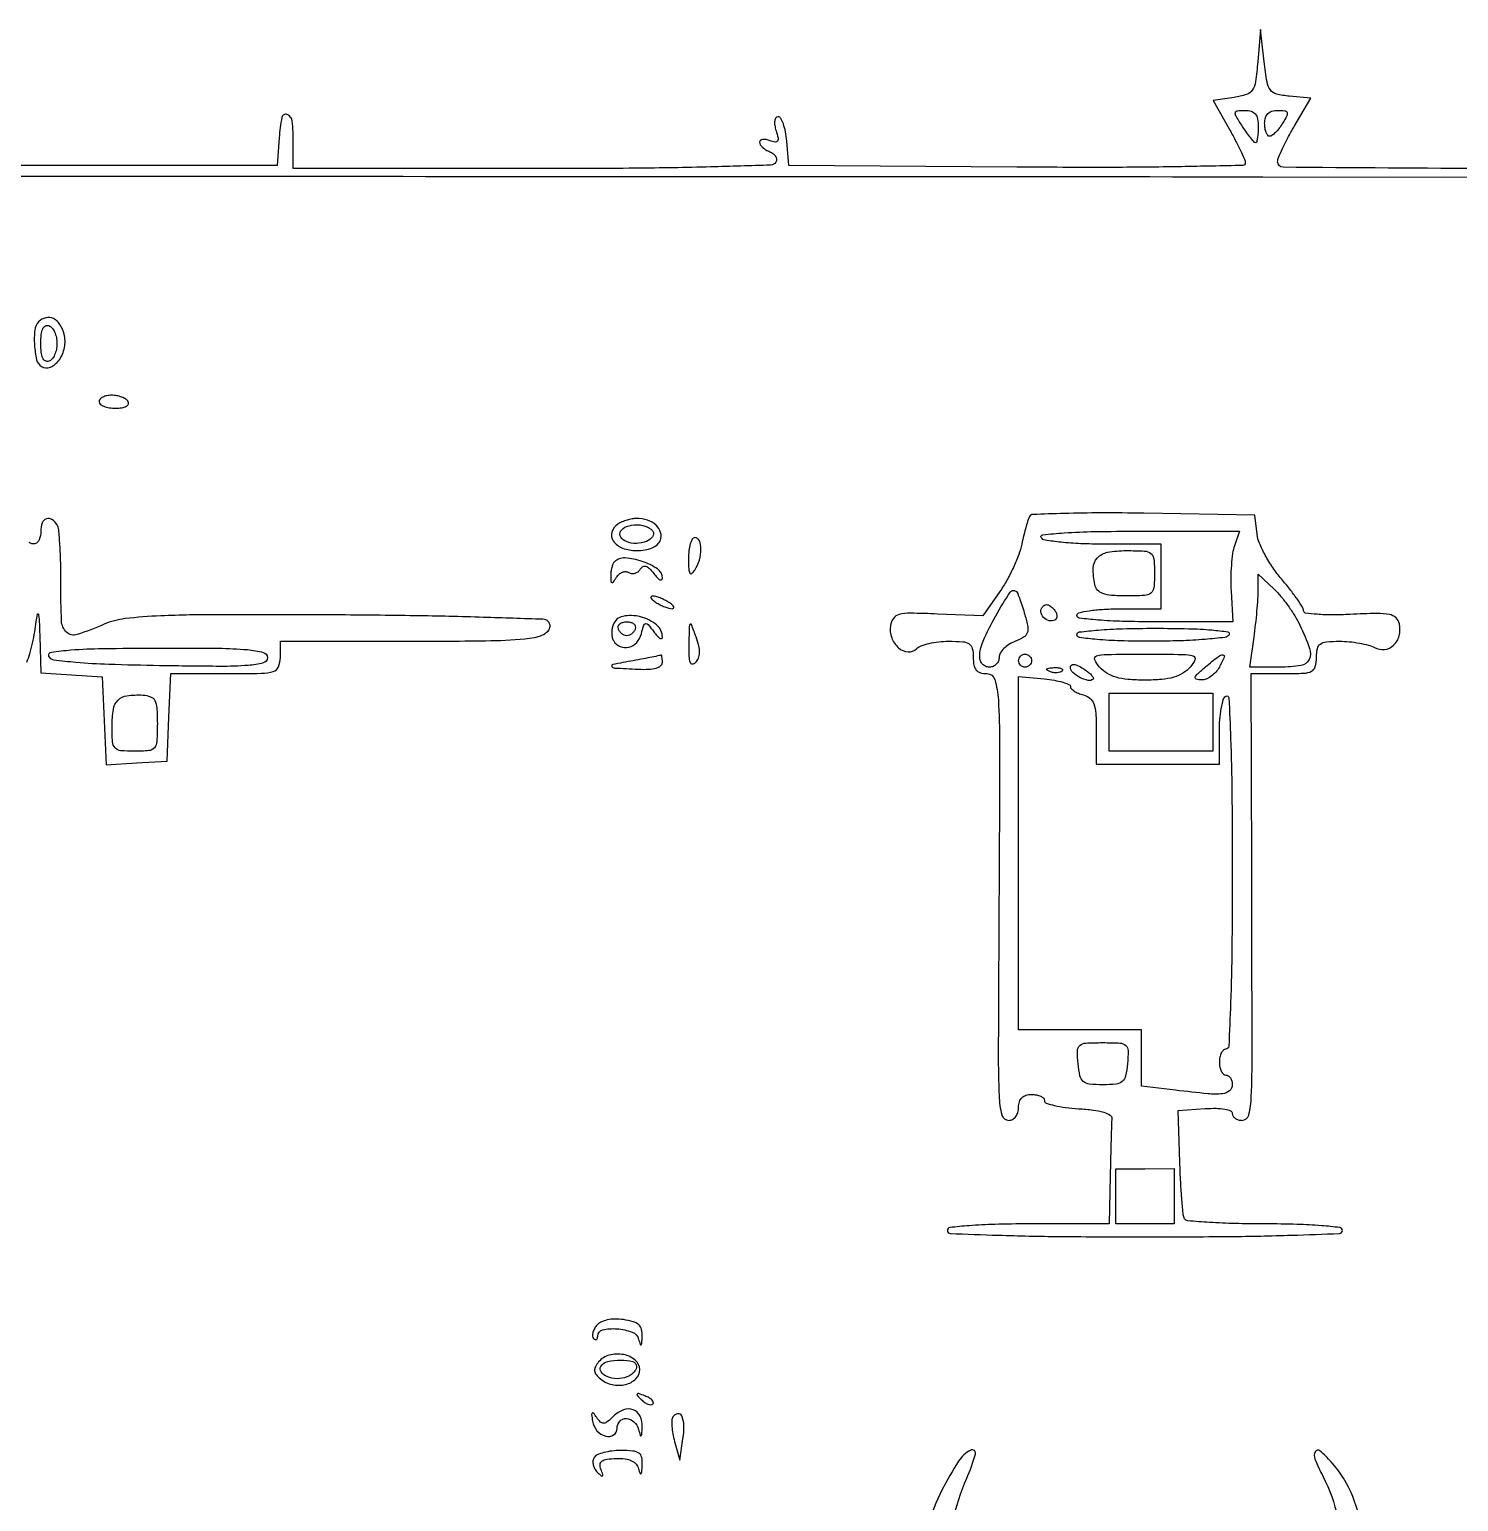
# Model space of a CAD drawing. Extents: x 0 to 905, y 0 to 640.
# Drawn here: x 262.3 to 482.9, y 413.1 to 640.5 of the extents above; entities that cross this region are included whole.
import ezdxf

# ---------------------------------------------------------------- set-up
doc = ezdxf.new("R2010")
doc.units = 0

msp = doc.modelspace()

# ---------------------------------------------------------------- linework, layer by layer
for points in [[(488.304208, 618.981696, -0.000349), (455.856368, 619.208942, -0.41196), (455, 620.07193, -0.099683), (455.128941, 620.712257, -0.010568), (455.750668, 622.109899, -0.012714), (456.576842, 623.756192, -0.009887), (457.555467, 625.504435), (460.110934, 629.865009), (456.805467, 630.182505, -0.037326), (454.825654, 630.523118, -0.176088), (453.88549, 631.157517, -0.11711), (453.367006, 632.399603, -0.012678), (452.939797, 635.5), (452.379595, 640.5), (451.939797, 635.5, -0.013161), (451.588315, 632.431637, -0.112509), (451.098408, 631.147446, -0.16923), (450.178291, 630.452329, -0.039564), (448.268987, 630), (445.037974, 629.5), (447.518987, 625.147926, -0.008326), (448.46922, 623.41462, -0.011075), (449.271202, 621.806751, -0.008523), (449.884307, 620.446581, -0.10196), (450, 619.885134, -0.407876), (449.615501, 619.492205, -0.000827), (440.145719, 619.302475, -0.0043), (428.924386, 619.192734, -0.002159), (414.75, 619.237207), (379.5, 619.5), (379.189635, 623.25, 0.025152), (378.997597, 624.686797, 0.038687), (378.674626, 625.898438, 0.044749), (378.2815, 626.761834, 0.269796), (377.872247, 627, 0.23641), (377.534028, 626.830617, 0.12378), (377.347958, 626.385439, 0.075913), (377.349298, 625.695865, 0.038482), (377.548012, 624.848728, -0.021662), (377.846951, 623.742872, -0.194319), (377.766932, 623.256788, -0.309717), (377.409515, 623.095849, -0.047236), (376.615399, 623.317343, 0.045365), (375.996337, 623.492505, 0.083598), (375.474524, 623.502036, 0.133231), (375.132145, 623.351823, 0.22689), (375, 623.075604, 0.146809), (375.112069, 622.702147, 0.059063), (375.459243, 622.290852, 0.051642), (375.965254, 621.907334, 0.044768), (376.563382, 621.614052, -0.069381), (377.114498, 621.309425, -0.099723), (377.484691, 620.894529, -0.123594), (377.617935, 620.437686, -0.148943), (377.504365, 620.007063, -0.251287), (376.687898, 619.534319, -0.001415), (367.468305, 619.261027, -0.004787), (355.852976, 619.060893, -0.001913), (339.940983, 619), (303, 619), (303, 622.940983, 0.024929), (302.830151, 626.345513, 0.284395), (302.047176, 627.367266, 0.465814), (301.221433, 626.906385, 0.029451), (300.808612, 623.772793), (300.5, 619.5), (264.5, 619.5, -0.001133), (244.230502, 619.545917, -0.009104)], [(261.842757, 542.75, 0.024103), (262.286023, 544.053788, 0.012462), (262.719736, 545.720313, 0.01236), (263.08125, 547.459364, 0.018316), (263.30404, 549, -0.020031), (263.477565, 550.171577, -0.806614), (263.625359, 550.175446, -0.049245), (263.752374, 549.280855, -0.003633), (263.839963, 546.804791), (264, 541.109582), (268.75, 540.804791), (273.5, 540.5), (273.796895, 533.697124), (274.09379, 526.894248), (278.796895, 527.197124), (283.5, 527.5), (283.79569, 534.25), (284.09138, 541), (292.54569, 541, 0.004094), (298.085392, 541.045364, 0.067888), (299.904569, 541.323927, 0.22639), (300.711592, 542.050208, 0.0985), (301, 543.5), (301, 546), (321.440983, 546, 0.004059), (334.290134, 546.104305, 0.031964), (340.231247, 546.581459, 0.151008), (342.333428, 547.580901, 0.426925), (342.362868, 549.034795, 0.189481), (341.550998, 549.387195, 0.000916), (332.353467, 549.692356, 0.004006), (321.82949, 549.937845, 0.002503), (309.5, 550.064896, 0.001537), (291.569933, 550.104773, 0.009915), (282.516619, 549.917528, 0.018582), (277.031973, 549.490691, 0.074003), (273.782119, 548.617233, -0.023081), (269.606842, 547.025855, -0.276318), (267.991454, 547.389109, -0.194873), (267.203464, 549.127894, -0.011778), (267.10403, 554.969198, 0.007495), (267.077587, 558.096958, 0.010367), (266.95367, 560.900242, 0.007236), (266.768748, 563.224934, 0.11544), (266.519037, 563.969198, 0.103532), (265.705473, 564.825339, 0.24786), (264.861447, 564.925944, 0.218158), (264.220938, 564.270562, 0.086297), (264, 563, -0.086649), (263.770638, 561.686418, -0.243167), (263.106585, 561.070275, -0.238426), (262.208051, 561.249795, -0.084287)], [(404.851005, 410.080196, -0.052268), (406.988771, 416.707519, 0.035613), (408.33369, 420.446696, 0.646363), (407.607525, 421.054926, 0.141541), (405.733063, 419.37204, 0.020459), (403.166884, 414.859535, 0.049065), (401.020222, 409.455349, 0.050753)], [(468.558429, 406.574202, 0.053535), (466.592684, 413.877999, 0.091677), (463.290027, 419.232017, 0.030707), (461.534427, 420.94749, 0.478061), (460.812483, 420.816535, 0.228067), (460.75492, 419.688977, 0.018574), (462.034891, 416.931608, -0.063793), (464.266295, 410.709372, -0.070614)]]:
    msp.add_lwpolyline(points, format="xyb")
for points in [[(452, 625.5, -0.014471), (451.972255, 624.541583, -0.023733), (451.886909, 623.734375, -0.020387), (451.76638, 623.119488, -0.34713), (451.61501, 623, -0.215939), (451.397876, 623.098362, -0.009941), (450.86193, 623.734375, -0.015018), (450.247558, 624.54203, -0.010058), (449.591957, 625.5, -0.008555), (448.58506, 627.095618, -0.176452), (448.47599, 627.643486, -0.339879), (448.781764, 627.935708, -0.026877), (449.976947, 628, -0.073843), (450.927215, 627.858889, -0.150016), (451.547695, 627.441061, -0.125876), (451.893141, 626.687641, -0.044897)], [(455.767927, 626, -0.025323), (455.234038, 625.234299, -0.03201), (454.662717, 624.5875, -0.033519), (454.131738, 624.125287, -0.163755), (453.759453, 624, -0.234711), (453.468376, 624.144604, -0.071555), (453.223089, 624.5875, -0.054652), (453.055445, 625.234026, -0.036145), (453, 626, -0.072291), (453.127098, 626.874478, -0.125363), (453.501059, 627.501055, -0.124981), (454.130163, 627.873565, -0.071607), (455.008474, 628, -0.029797), (456.101547, 627.934802, -0.279111), (456.457512, 627.656524, -0.214782), (456.426893, 627.14876, -0.018723)], [(882.5, 352.5), (882.5, 87.5), (699.76385, 87.24732), (517.027699, 86.99464), (516.76385, 54.74732), (516.5, 22.5), (269.5, 22.5), (22.5, 22.5), (22.243959, 319, -0.00015), (22.179942, 432.778506, -0.000249), (22.20269, 528.770651, -0.000007), (22.267864, 615.689779, -0.090785), (22.463017, 616.751154, -0.310816), (23.53922, 617.495646, -0.00004), (108.995441, 617.701159, -0.000616), (229.087382, 617.832255, -0.000111), (452.719058, 617.751154), (882.5, 617.5)], [(263.666667, 595.333333, 0.172627), (263.075615, 594.089224, 0.040981), (263.029666, 591.758672, 0.040345), (263.358406, 589.473033, 0.201078), (264.095961, 588.440693, 0.243691), (265.48805, 588.335376, 0.139179), (266.832679, 589.420804, 0.105148), (267.662055, 591.352489, 0.110934), (267.610598, 593.415364, 0.079388), (266.960658, 594.934172, 0.139741), (265.951229, 595.838108, 0.17498), (264.784043, 595.962511, 0.137132)], [(266.5, 592, -0.050084), (266.407268, 591.076566, -0.056675), (266.132812, 590.229687, -0.064922), (265.72875, 589.579854, -0.141711), (265.25, 589.25, -0.211461), (264.717867, 589.300722, -0.159419), (264.315789, 589.738596, -0.080465), (264.07217, 590.632602, -0.026371), (264, 592, -0.026371), (264.07217, 593.367398, -0.080465), (264.315789, 594.261404, -0.159419), (264.717867, 594.699278, -0.211461), (265.25, 594.75, -0.141711), (265.72875, 594.420146, -0.064922), (266.132812, 593.770313, -0.056675), (266.407268, 592.923434, -0.050084)], [(273, 583, 0.230178), (273.186221, 582.616918, 0.073461), (273.751711, 582.29375, 0.055981), (274.579009, 582.073066, 0.037227), (275.559017, 582, 0.035659), (276.520664, 582.068671, 0.083483), (277.205217, 582.287316, 0.1651), (277.521766, 582.615199, 0.253782), (277.5, 583, 0.111412), (277.123976, 583.383556, 0.050262), (276.49335, 583.70625, 0.046318), (275.729296, 583.925923, 0.046881), (274.940983, 584, 0.049547), (274.198222, 583.926216, 0.069539), (273.570164, 583.70625, 0.089706), (273.147465, 583.381787, 0.186414)], [(353.104283, 564.085612, 0.182218), (352.185949, 562.867123, 0.229387), (352.416044, 561.490463, 0.150692), (353.853535, 560.386102, 0.089223), (356, 560, 0.040946), (357.308504, 560.107335, 0.061813), (358.403876, 560.430821, 0.075732), (359.213327, 560.940341, 0.123474), (359.677102, 561.600925, 0.167044), (359.719955, 562.811782, 0.134177), (359.020758, 563.921051, 0.1067), (357.688294, 564.700014, 0.079272), (356, 564.969374, 0.046997), (355.324407, 564.905732, 0.027098), (354.530633, 564.709769, 0.026881), (353.748125, 564.424161, 0.04021)], [(358.504365, 562.992937, -0.305767), (358.469927, 562.130359, -0.141222), (357.538293, 561.412039, -0.091791), (355.982169, 561.107651, -0.094405), (354.436618, 561.385948, -0.157841), (353.560427, 562.093774, -0.286794), (353.543032, 562.981319, -0.175128), (354.469972, 563.738686, -0.084782), (356, 564, -0.048595), (356.766055, 563.92537, -0.047061), (357.511968, 563.704175, -0.050865), (358.130402, 563.379079, -0.108322)], [(416.691014, 565.273299, 0.057114), (416.472889, 564.782909, 0.007674), (416.150545, 563.699032, 0.00878), (415.80946, 562.396757, 0.007288), (415.491208, 561, -0.037428), (415.020235, 559.388092, -0.018344), (414.195082, 557.413201, -0.018087), (413.182758, 555.413516, -0.025012), (412.123611, 553.704515), (409.5, 549.90903), (402.5, 550.204515, 0.006417), (398.283067, 550.328334, 0.064413), (396.536019, 550.131615, 0.177841), (395.657113, 549.539595, 0.121619), (395.201743, 548.412495, 0.124663), (395.400648, 546.54538, 0.123869), (396.464273, 544.992883, 0.159848), (397.923973, 544.364279, 0.222313), (399.242382, 544.842382, -0.108366), (399.939919, 545.288998, -0.031067), (401.1762, 545.65995, -0.029697), (402.66038, 545.914743, -0.027667), (404.2, 546, -0.017981), (406.378802, 545.921619, -0.128192), (407.37, 545.585526, -0.196817), (407.853583, 544.879014, -0.052939), (408, 543.5, 0.044872), (408.107826, 542.300922, 0.129312), (408.457919, 541.550597, 0.151104), (409.092209, 541.137658, 0.069401), (410.079194, 541, -0.332651), (411.327142, 540.066432, -0.056601), (411.871791, 536.95275, -0.015511), (412.065803, 530.280168, -0.000844), (411.989271, 509.25, 0.000347), (411.864718, 482.359982, 0.011118), (411.98495, 475.790165, 0.051495), (412.409556, 472.850204, 0.343772), (413.5, 472, 0.130775), (414.075754, 472.153209, 0.10214), (414.5625, 472.583333, 0.08892), (414.888136, 473.230589, 0.072314), (415, 474, -0.072254), (415.126841, 474.873159, -0.124864), (415.5, 475.5, -0.124864), (416.126841, 475.873159, -0.072254), (417, 476, -0.045426), (417.765543, 475.930305, -0.065329), (418.4125, 475.721601, -0.085325), (418.8495, 475.414372, -0.199535), (419, 475.05226, 0.318819), (419.274484, 474.665545, 0.025637), (420.542188, 474.294129, 0.027153), (422.237661, 473.986567, 0.016914), (424.25, 473.80226, -0.016108), (426.536135, 473.596587, -0.042729), (428.140278, 473.259128, -0.068158), (429.119833, 472.81124, -0.278283), (429.4, 472.25, 0.011943), (429.353945, 471.427622, 0.000874), (429.285313, 469.164062, 0.001219), (429.214747, 466.46373, 0.000923), (429.15, 463.5), (429, 456), (416.5, 456, 0.006171), (411.313127, 455.935981, 0.013787), (407.375, 455.73, 0.008841), (404.39027, 455.438029, 0.380863), (404, 455, 0.402474), (404.452095, 454.529334, 0.001868), (411.875, 454.258197, 0.005918), (421.344484, 454.059882, 0.002276), (434.5, 454, 0.002276), (447.655516, 454.059882, 0.005918), (457.125, 454.258197, 0.001868), (464.547905, 454.529334, 0.402474), (465, 455, 0.37904), (464.614196, 455.435805, 0.009504), (461.764754, 455.729064, 0.014376), (457.998657, 455.935655, 0.006513), (453.059017, 456, -0.006178), (448.446863, 456.05699, -0.00967), (444.482478, 456.231735, -0.004288), (441.148506, 456.472076, -0.238547), (440.630476, 456.788885, -0.113666), (440.427923, 457.385657, -0.004544), (440.216366, 459.684612, -0.007796), (440.031816, 462.431412, -0.005417), (439.905393, 465.538885), (439.667867, 473.5), (443.833934, 473.807498, -0.021186), (445.511444, 473.860039, -0.04179), (446.837807, 473.734208, -0.057128), (447.731518, 473.465321, -0.299615), (448, 473.057498, 0.140531), (448.115626, 472.654233, 0.099895), (448.440625, 472.31064, 0.085064), (448.926679, 472.079225, 0.068766), (449.5, 472, 0.346228), (450.541714, 472.819588, 0.049747), (450.941152, 475.692647, 0.010073), (451.061529, 482.169019, 0.000269), (451.001559, 510.75), (450.921815, 541), (455.960907, 541, 0.01017), (459.028773, 541.062408, 0.105352), (460.246091, 541.37403, 0.217457), (460.818765, 542.079301, 0.063526), (461, 543.5, -0.051225), (461.140337, 544.866219, -0.190921), (461.606574, 545.574721, -0.133055), (462.553546, 545.917089, -0.020593), (464.565741, 546, -0.023972), (466.065101, 545.928072, -0.020912), (467.62139, 545.712423, -0.021442), (469.012855, 545.397776, -0.056593), (469.960736, 545.021013, 0.152777), (471.517353, 544.724571, 0.163434), (472.916972, 545.381822, 0.142257), (473.765998, 546.847132, 0.109803), (473.81015, 548.701961, 0.161951), (473.285088, 549.627471, 0.137295), (472.27357, 550.129575, 0.052472), (470.345874, 550.289984, 0.006865), (466.227574, 550.143489, -0.011763), (463.431619, 550.071445, -0.020237), (461.104014, 550.160478, -0.015627), (459.307863, 550.35877, -0.373435), (459, 550.713491, 0.141432), (458.84115, 551.263837, 0.011283), (457.996774, 552.539884, 0.014564), (456.892921, 554.034122, 0.010642), (455.584762, 555.62994, -0.027817), (454.252935, 557.373442, -0.025181), (453.074414, 559.311476, -0.026023), (452.197375, 561.155396, -0.069753), (451.834762, 562.559938), (451.5, 565.5), (434.323416, 565.773299, 0.004252), (427.705869, 565.822312, 0.006813), (422.058557, 565.73916, 0.002123), (417.207199, 565.580969, 0.255696)], [(364.015313, 558.75, 0.010814), (364.057632, 557.143611, 0.116665), (364.236165, 556.52332, 0.473162), (364.537668, 556.470206, 0.07201), (365, 557, 0.072084), (365.70952, 558.547831, 0.071596), (365.95265, 560.23706, 0.097179), (365.698883, 561.530389, 0.304766), (365, 562, 0.267845), (364.616101, 561.778455, 0.057513), (364.298248, 561.045313, 0.045617), (364.082078, 559.995198, 0.029148)], [(448.342865, 560.75, 0.049662), (448.054424, 559.567117, 0.015885), (447.858794, 557.765625, 0.015676), (447.767183, 555.733608, 0.016891), (447.807008, 553.75), (448.063062, 549), (436.031531, 549, -0.006455), (431.051847, 549.06429, -0.014277), (427.257883, 549.270779, -0.009392), (424.386551, 549.563824, -0.379348), (424, 550, -0.345347), (424.314102, 550.400526, -0.022017), (425.875, 550.711538, -0.024301), (427.963427, 550.929639, -0.013867), (430.5, 551), (437, 551), (437, 556), (437, 561), (428.059017, 561, -0.010444), (424.588117, 561.072505, -0.015617), (421.5629, 561.29375, -0.010536), (419.102561, 561.603669, -0.221217), (418.5, 562, -0.552549), (418.72483, 562.458365, -0.009662), (422.042344, 562.743889, -0.0123), (426.750322, 562.941424, -0.004334), (433.508371, 563), (449.134775, 563)], [(436, 556.5, -0.023783), (435.895062, 554.295111, -0.204444), (435.433809, 553.447665, -0.156021), (434.432554, 553.071391, -0.012482), (431.573324, 553, -0.018159), (429.35403, 553.080626, -0.069326), (428.003306, 553.370017, -0.1223), (427.200935, 553.910601, -0.131596), (426.771549, 554.75, -0.058482), (426.530061, 557.302801, -0.182692), (427.165526, 558.875908, -0.163193), (428.74577, 559.743211, -0.044634), (431.616631, 560, -0.012769), (434.441462, 559.927846, -0.156954), (435.436902, 559.550382, -0.203312), (435.895675, 558.70222, -0.023673)], [(352.588962, 558.255629, 0.097003), (352.363429, 557.920239, 0.035118), (352.177506, 557.37457, 0.033231), (352.052898, 556.732688, 0.033757), (352.015313, 556.083333, 0.015086), (352.048465, 555.251642, 0.329648), (352.19769, 555.076925, 0.30339), (352.421682, 555.161764, 0.01375), (352.903509, 555.878115, -0.07339), (353.315431, 556.356265, -0.087063), (353.826278, 556.662109, -0.099345), (354.354241, 556.751506, -0.131568), (354.819098, 556.611803, 0.111225), (355.272247, 556.455558, 0.100045), (355.76752, 556.499719, 0.094669), (356.228832, 556.738202, 0.088056), (356.583545, 557.135179, -0.119856), (356.993712, 557.539845, -0.217155), (357.453102, 557.591702, -0.124401), (357.9911, 557.252306, -0.032286), (358.652643, 556.460361, 0.027203), (359.17208, 555.825538, 0.086557), (359.604214, 555.491568, 0.275554), (359.869584, 555.50551, 0.250168), (360, 555.749853, 0.250071), (359.244108, 557.166692, 0.066238), (356.86634, 558.339813, 0.065088), (354.213833, 558.866618, 0.21614)], [(458.443659, 548.477486, -0.024229), (459.935622, 544.89503, -0.2001), (459.851331, 543.169609, -0.249523), (458.599075, 542.241256, -0.037237), (455.364076, 542), (450.728152, 542), (451.364076, 546.639571, 0.006384), (451.607542, 548.601734, 0.005569), (451.813197, 550.660849, 0.005608), (451.957527, 552.52687, 0.016496), (452, 553.813885), (452, 556.348628), (454.443659, 554.052929, -0.03103), (455.492405, 552.937437, -0.017551), (456.626669, 551.468167, -0.01747), (457.670358, 549.900566, -0.027355)], [(359, 552, 0.026766), (359.647707, 551.628962, 0.024204), (360.353125, 551.315379, 0.024967), (361.012663, 551.096832, 0.067616), (361.5, 551.030626, 0.190341), (361.732273, 551.122372, 0.335455), (361.765625, 551.315379, 0.102785), (361.514186, 551.625641, 0.027796), (361, 552, 0.026766), (360.352293, 552.371038, 0.024204), (359.646875, 552.684621, 0.024967), (358.987337, 552.903168, 0.067616), (358.5, 552.969374, 0.190341), (358.267727, 552.877628, 0.335455), (358.234375, 552.684621, 0.102785), (358.485814, 552.374359, 0.027796)], [(415.974314, 550.089563, -0.022094), (416.417785, 548.238289, -0.137712), (416.337962, 547.276039, -0.174067), (415.779095, 546.614072, -0.040434), (414.443458, 545.978503, 0.050721), (413.508846, 545.509995, 0.055424), (412.717766, 544.8745, 0.062606), (412.177988, 544.176482, 0.134095), (412, 543.524751, -0.097378), (411.885578, 542.94281, -0.097539), (411.559375, 542.447896, -0.098326), (411.072421, 542.116494, -0.100723), (410.5, 542, -0.102417), (409.927614, 542.118486, -0.098678), (409.440625, 542.455213, -0.097114), (409.11433, 542.958174, -0.09576), (409, 543.54966, -0.104859), (409.527207, 546.035913, -0.023367), (411.483793, 549.939456, -0.017807), (413.688342, 553.559743, -0.474945), (414.673356, 553.659977, -0.101975), (414.867032, 553.365747, -0.007371), (415.215709, 552.450972, -0.010083), (415.596449, 551.336696, -0.007448)], [(420.749864, 549.416531, -0.222509), (419.958406, 549.129854, -0.14837), (419.049532, 549.498109, -0.146836), (418.492512, 550.312904, -0.218805), (418.596556, 551.156231, -0.094625), (418.940704, 551.531428, -0.169261), (419.335356, 551.655459, -0.136091), (419.785686, 551.515485, -0.053431), (420.296201, 551.103799, -0.055675), (420.659942, 550.648583, -0.075207), (420.871032, 550.166597, -0.09457), (420.903147, 549.733892, -0.169316)], [(352.380002, 548.547887, 0.055537), (352.214675, 547.914821, 0.045189), (352.176701, 547.214515, 0.046885), (352.262828, 546.554946, 0.082695), (352.470404, 546.047887, 0.156253), (353.491215, 545.175389, 0.163654), (354.808164, 545.079359, 0.146348), (356.024859, 545.812449, 0.121115), (356.748917, 547.14786, -0.012294), (357.133608, 548.483825, -0.283558), (357.421188, 548.732629, -0.269911), (357.783744, 548.593409, -0.011384), (358.655298, 547.456731, 0.023907), (359.173366, 546.815001, 0.07043), (359.604994, 546.449088, 0.23105), (359.867629, 546.420499, 0.316223), (360, 546.60887, 0.225649), (359.085963, 548.531095, 0.1089), (356.593665, 549.784961, 0.1147), (353.896653, 549.840999, 0.25448)], [(355.808333, 547.925, -0.073624), (355.600259, 547.514089, -0.066918), (355.276198, 547.165781, -0.070382), (354.889952, 546.930417, -0.102038), (354.5, 546.85, -0.102038), (354.110048, 546.930417, -0.070382), (353.723802, 547.165781, -0.066918), (353.399741, 547.514089, -0.073624), (353.191667, 547.925, -0.159683), (353.189601, 548.333474, -0.143818), (353.428177, 548.684219, -0.107546), (353.888977, 548.920344, -0.064908), (354.5, 549, -0.064908), (355.111023, 548.920344, -0.107546), (355.571823, 548.684219, -0.143818), (355.810399, 548.333474, -0.159683)], [(364.078947, 545.55, 0.012537), (364.088511, 543.670902, 0.079957), (364.267741, 542.73764, 0.324744), (364.62138, 542.49907, 0.189958), (365.1125, 542.7125, 0.103372), (365.556101, 543.390487, 0.088578), (365.72307, 544.228452, 0.064727), (365.606409, 545.291655, 0.027694), (365.191447, 546.6625, 0.003708), (364.476255, 548.581597, 0.543725), (364.281195, 548.6233, 0.192029), (364.142939, 548.301651, 0.001634)], [(447.5, 547, -0.229563), (446.851529, 546.588077, -0.007969), (443.793572, 546.285356, -0.013028), (439.993231, 546.069716, -0.007657), (435.440983, 546, -0.006852), (430.722442, 546.064664, -0.014945), (427.110246, 546.271851, -0.010159), (424.381505, 546.566327, -0.377253), (424, 547, -0.37944), (424.386776, 547.436288, -0.009358), (427.264754, 547.729269, -0.014248), (431.067177, 547.935726, -0.006438), (436.059017, 548, -0.005703), (441.236311, 547.940941, -0.016094), (444.848386, 547.742081, -0.0161), (447.292593, 547.448895, -0.537503)], [(299, 543.464638, -0.342536), (298.367949, 542.650284, -0.044171), (296.041222, 542.268894, -0.020077), (291.680207, 542.120388, -0.002585), (282.332333, 542.225821, -0.003903), (274.487364, 542.416125, -0.013631), (269.433956, 542.716239, -0.012445), (265.992809, 543.101411, -0.285778), (265.263216, 543.70735, -0.46616), (265.643169, 544.325101, -0.018194), (268.654454, 544.659427, -0.014851), (273.525563, 544.876274, -0.003236), (281.930883, 544.946167, -0.002597), (291.438366, 544.914307, -0.019511), (295.934784, 544.700285, -0.040977), (298.361046, 544.28758, -0.342637)], [(355.5, 543, 0.003362), (352.321176, 542.408757, 0.513153), (352.188978, 542.121982, 0.25471), (352.597647, 541.868206, 0.002389), (356.250598, 541.677666, 0.023288), (357.870836, 541.676424, 0.058246), (359.036554, 541.867133, 0.096907), (359.747628, 542.229886, 0.230542), (360.000598, 542.75, 0.018911), (359.982604, 543.219634, 0.03659), (359.926738, 543.591128, 0.053084), (359.846257, 543.827262, 0.438358), (359.75, 543.858095, -0.078122), (359.552183, 543.783558, -0.001298), (358.398438, 543.547493, -0.003319), (357.051022, 543.28474, -0.002195)], [(417, 543, -0.099038), (416.923658, 542.618362, -0.097945), (416.70625, 542.29375, -0.097945), (416.381638, 542.076342, -0.099038), (416, 542, -0.099038), (415.618362, 542.076342, -0.097945), (415.29375, 542.29375, -0.097945), (415.076342, 542.618362, -0.099038), (415, 543, -0.099038), (415.076342, 543.381638, -0.097945), (415.29375, 543.70625, -0.097945), (415.618362, 543.923658, -0.099038), (416, 544, -0.099038), (416.381638, 543.923658, -0.097945), (416.70625, 543.70625, -0.097945), (416.923658, 543.381638, -0.099038)], [(441.5, 542, -0.071453), (440.349295, 541.045303, -0.068006), (438.957359, 540.433524, -0.050249), (437.108291, 540.101086, -0.019371), (434.5, 540, -0.019371), (431.891709, 540.101086, -0.050249), (430.042641, 540.433524, -0.068006), (428.650705, 541.045303, -0.071453), (427.5, 542, -0.08372), (426.763527, 543.152771, -0.450765), (427.046152, 543.744608, -0.067154), (428.600132, 543.970247, -0.002522), (434.5, 544, -0.002522), (440.399868, 543.970247, -0.067154), (441.953848, 543.744608, -0.450765), (442.236473, 543.152771, -0.08372)], [(446, 542, -0.061147), (445.463121, 541.237604, -0.055126), (444.740326, 540.597273, -0.058536), (443.949915, 540.167627, -0.100424), (443.214816, 540.033269, -0.059943), (442.442648, 540.141409, -0.429978), (442.281188, 540.437134, -0.131544), (442.612699, 540.949818, -0.010157), (443.860784, 542.033269, -0.007196), (445.875735, 543.663343, -0.172006), (446.554819, 543.892255, -0.536174), (446.762515, 543.56887, -0.019497)], [(421.729167, 541.395833, -0.126455), (421.402231, 541.202593, -0.060344), (420.916927, 541.123424, -0.05415), (420.359369, 541.160852, -0.051402), (419.8125, 541.316886, -0.054073), (419.395823, 541.538436, -0.470617), (419.37858, 541.720685, -0.168741), (419.670344, 541.862007, -0.018894), (420.416667, 541.921053, -0.028489), (421.112848, 541.910055, -0.077125), (421.592839, 541.799335, -0.208169), (421.77538, 541.614691, -0.296942)], [(426.49765, 540.164316, -0.255929), (425.734355, 539.941272, -0.065434), (424.480643, 540.395344, -0.064038), (423.357084, 541.174062, -0.212314), (423, 541.977089, -0.219666), (423.153279, 542.309146, -0.202213), (423.513359, 542.423229, -0.089132), (424.120691, 542.255136, -0.027617), (424.954522, 541.796329, -0.023297), (425.674382, 541.298722, -0.040514), (426.214056, 540.81342, -0.052829), (426.526449, 540.404061, -0.345793)], [(423, 539.011596, 0.19678), (423.137304, 538.676229, 0.054243), (423.5875, 538.308263, 0.046073), (424.234325, 537.96759, 0.034241), (425, 537.710251, -0.10754), (426.020271, 537.191944, -0.136952), (426.626168, 536.33292, -0.07193), (426.92437, 534.850213, -0.013715), (427, 532.09362), (427, 527), (436.5, 527), (446, 527), (446, 531.940983, -0.018832), (446.072998, 533.878446, -0.025672), (446.29375, 535.6121, -0.024383), (446.610068, 536.983175, -0.187586), (447, 537.5, -0.570838), (447.47446, 537.250679, -0.003117), (447.746535, 530.976138, -0.006873), (447.942117, 522.603793, -0.002403), (448, 510.559017, -0.002539), (447.93981, 498.70595, -0.006529), (447.740929, 490.139754, -0.002251), (447.467903, 483.447184, -0.401014), (447, 483, 0.191087), (446.618118, 482.848523, 0.088204), (446.29375, 482.4125, 0.068025), (446.073693, 481.765418, 0.048028), (446, 481, 0.048028), (446.073693, 480.234582, 0.068025), (446.29375, 479.5875, 0.088204), (446.618118, 479.151477, 0.191087), (447, 479, -0.148195), (447.381354, 478.884432, -0.098894), (447.70625, 478.559375, -0.082425), (447.925306, 478.073457, -0.064853), (448, 477.5, -0.218372), (447.571396, 476.565435, -0.154651), (446.494657, 476.105191, -0.048529), (444.247884, 476.104998, -0.005661), (439.25, 476.647983), (434, 477.278582), (434, 481.639291), (434, 486), (424.5, 486), (415, 486), (415, 513.276426), (415, 540.552852), (419, 540.17139, -0.018126), (420.533047, 539.968897, -0.028667), (421.825, 539.673348, -0.027997), (422.783401, 539.336276, -0.302945)], [(282, 533.281892, -0.013484), (281.925981, 530.537607, -0.159156), (281.545651, 529.555849, -0.200594), (280.695667, 529.10291, -0.023422), (278.5, 529, -0.022604), (276.33182, 529.09807, -0.190018), (275.473404, 529.529762, -0.167208), (275.081759, 530.461472, -0.016646), (275, 532.916667, -0.040581), (275.209584, 535.494682, -0.156545), (275.931933, 536.906897, -0.165325), (277.31381, 537.591093, -0.046605), (279.75, 537.68593, -0.076072), (280.950472, 537.434968, -0.187278), (281.611501, 536.845537, -0.103098), (281.925899, 535.695475, -0.015347)], [(431.813358, 480.75, -0.029142), (431.520098, 478.865621, -0.164544), (431.00531, 478.004526, -0.153309), (430.052529, 477.599944, -0.024332), (428, 477.5, -0.024332), (425.947471, 477.599944, -0.153309), (424.99469, 478.004526, -0.164544), (424.479902, 478.865621, -0.029142), (424.186642, 480.75, -0.024617), (424.091345, 482.780546, -0.219072), (424.457876, 483.572096, -0.165055), (425.362735, 483.932091, -0.012873), (428, 484, -0.012873), (430.637265, 483.932091, -0.165055), (431.542124, 483.572096, -0.219072), (431.908655, 482.780546, -0.024617)], [(349.838519, 440.305427, 0.049101), (349.456128, 439.739962, 0.065098), (349.233767, 439.1606, 0.08095), (349.195899, 438.656003, 0.176488), (349.357499, 438.309167, 0.093354), (349.602636, 438.141738, 0.238861), (349.811265, 438.153407, 0.197066), (349.953835, 438.338309, 0.067024), (350, 438.681153, -0.348678), (350.754852, 439.632003, -0.07707), (352.979394, 439.799102, -0.068861), (355.321793, 439.284228, -0.24437), (356.323884, 438.181408, 0.01223), (356.553954, 437.389351, 0.528889), (356.695197, 437.3471, 0.205102), (356.812733, 437.570738, 0.006264), (356.883999, 438.636501, 0.076818), (356.778619, 439.69646, 0.149061), (356.33908, 440.415995, 0.112145), (355.469588, 440.894536, 0.033523), (353.981019, 441.216094, 0.039871), (352.679383, 441.302164, 0.050724), (351.484313, 441.164082, 0.05837), (350.501694, 440.824213, 0.107528)], [(350.152073, 434.683237, 0.051307), (349.642549, 433.922577, 0.149615), (349.524092, 433.308782, 0.145971), (349.76867, 432.724239, 0.048013), (350.432627, 432.055915, 0.120249), (352.240926, 431.174866, 0.112392), (354.300343, 431.195085, 0.134448), (355.891746, 432.066443, 0.203374), (356.5, 433.5, 0.224385), (355.807683, 434.965026, 0.126569), (353.988902, 435.812582, 0.111138), (351.793177, 435.731115, 0.156156)], [(356, 433.968615, -0.12413), (355.889786, 433.531511, -0.064334), (355.559375, 433.071116, -0.05786), (355.073647, 432.65847, -0.055615), (354.5, 432.361626, -0.097096), (352.986962, 432.097504, -0.09178), (351.453454, 432.414447, -0.139062), (350.528898, 433.136762, -0.305181), (350.495635, 433.992937, -0.199314), (351.544971, 434.748025, -0.058742), (353.554933, 434.97598, -0.063817), (355.414846, 434.729264, -0.34014)], [(356.733333, 428.875912, 0.043285), (357.246577, 428.441312, 0.063152), (357.768815, 428.162781, 0.082976), (358.220211, 428.072099, 0.20742), (358.526461, 428.193128, 0.278911), (358.59249, 428.461316, 0.120343), (358.395085, 428.789051, 0.070189), (357.940734, 429.133723, 0.036269), (357.293128, 429.435707, 0.008399), (356.336218, 429.78179, 0.286372), (356.111181, 429.729672, 0.400052), (356.106486, 429.536448, 0.011214)], [(352.438188, 426.295331, -0.024258), (351.51751, 425.459901, -0.153236), (350.937569, 425.225382, -0.213857), (350.435792, 425.403552, -0.052484), (349.855493, 426.087821, 0.015441), (349.356006, 426.77378, 0.433934), (349.158634, 426.791933, 0.245824), (349.063813, 426.541234, 0.009183), (349.207727, 425.511484, 0.14269), (349.891614, 424.061408, 0.142968), (351.246791, 423.206809, 0.221566), (352.453349, 423.398393, 0.249289), (353, 424.426676, -0.185012), (353.425862, 425.538183, -0.22686), (354.442051, 425.959286, -0.180094), (355.604711, 425.454396, -0.138153), (356.310674, 424.25, 0.008138), (356.563609, 423.342743, 0.509086), (356.698298, 423.294969, 0.228049), (356.810667, 423.490571, 0.004734), (356.883999, 424.643011, 0.124581), (356.556236, 426.312954, 0.195761), (355.493411, 427.288232, 0.180544), (353.977083, 427.286105, 0.107096)], [(361.611636, 426.180631, 0.130012), (361.456605, 425.670438, 0.026814), (361.472894, 424.72283, 0.02652), (361.613579, 423.592529, 0.022261), (361.878748, 422.414319), (362.672421, 419.5), (363.169479, 422.794028, 0.04055), (363.312952, 424.878796, 0.105083), (362.983374, 426.34067, 0.340217), (362.344571, 426.676321, 0.214488)], [(349.446149, 419.912868, 0.115698), (349.277701, 419.409959, 0.078057), (349.315939, 418.803488, 0.071769), (349.548755, 418.188799, 0.071122), (349.946378, 417.662868, 0.012204), (350.543467, 417.098726, 0.361448), (350.737256, 417.091173, 0.319162), (350.798152, 417.289303, 0.010954), (350.511178, 418.096453, -0.101699), (350.385807, 418.869354, -0.232555), (350.661071, 419.374567, -0.12366), (351.41496, 419.665986, -0.023596), (352.891818, 419.777861, -0.037949), (354.237455, 419.713981, -0.078181), (355.247979, 419.424119, -0.10384), (355.935514, 418.909731, -0.116346), (356.323884, 418.181408, 0.017821), (356.541336, 417.462879, 0.557455), (356.690474, 417.428872, 0.175784), (356.813721, 417.697693, 0.007588), (356.883999, 418.75, 0.062801), (356.795855, 419.940148, 0.196606), (356.359675, 420.594957, 0.128074), (355.442554, 420.919534, 0.021351), (353.559017, 421, 0.029219), (352.192483, 420.920075, 0.035408), (350.931457, 420.680655, 0.038137), (349.930471, 420.332583, 0.152756)]]:
    msp.add_lwpolyline(points, format="xyb", close=True)
for points in [[(445, 533.5), (445, 529), (437, 529), (429, 529), (429, 533.5), (429, 538), (437, 538), (445, 538)], [(439, 460.270902), (439, 456), (434.5, 456), (430, 456), (430.000204, 460.25), (430.000407, 464.5), (434.500204, 464.520902), (439, 464.541803)]]:
    msp.add_lwpolyline(points, close=True)

doc.saveas('drawing.dxf')
